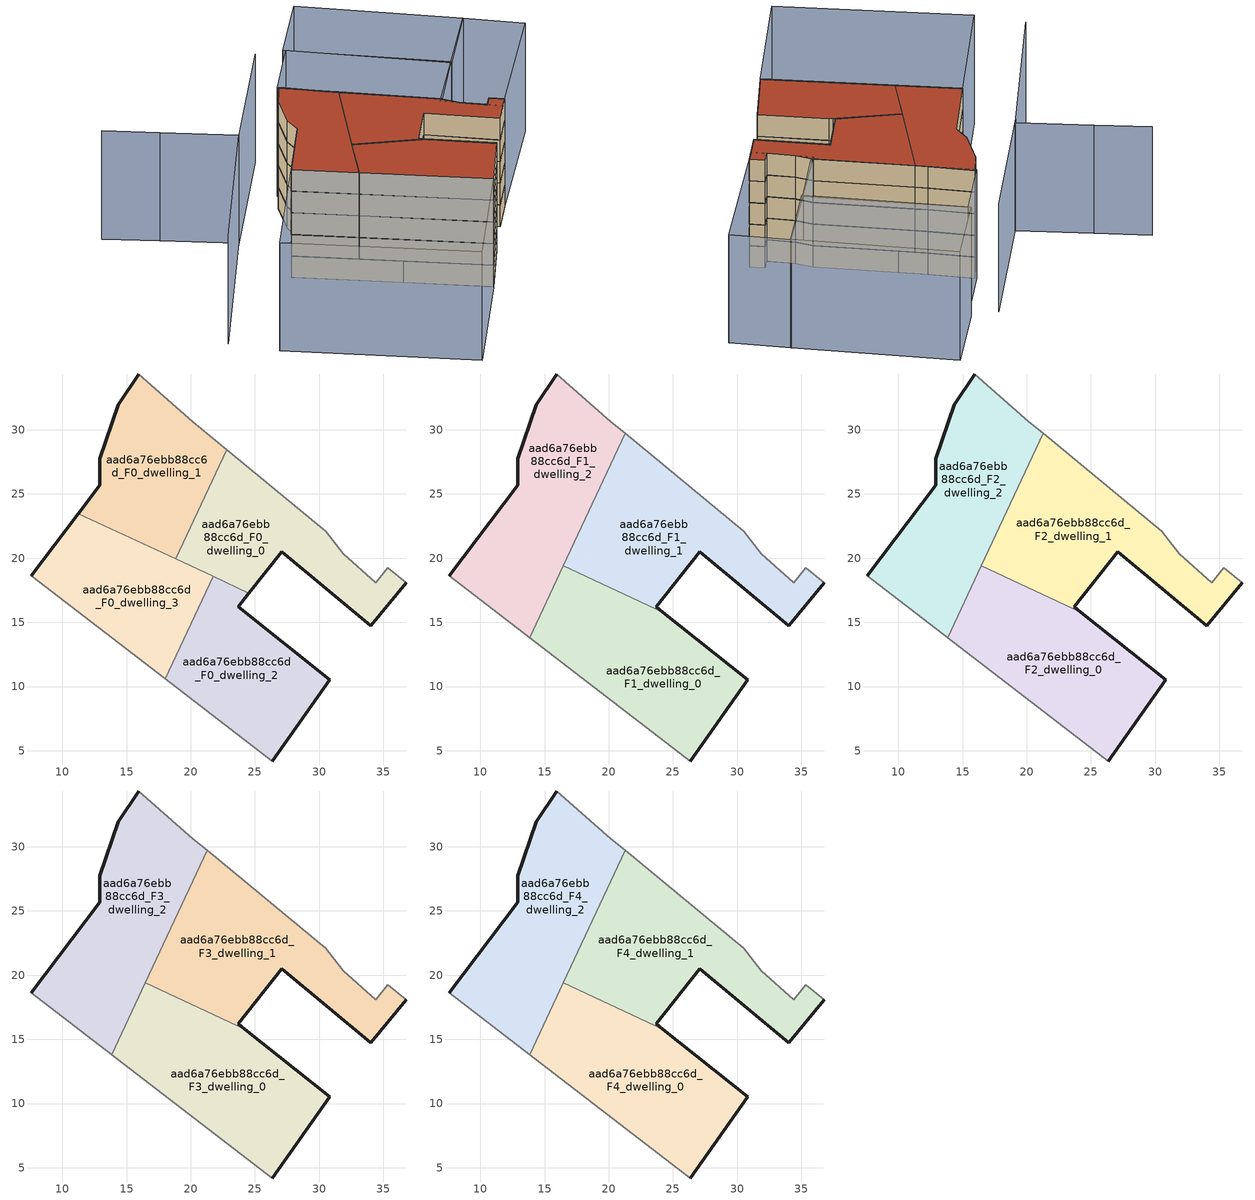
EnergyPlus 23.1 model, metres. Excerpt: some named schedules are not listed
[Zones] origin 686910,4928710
aad6a76ebb88cc6d_F0_dwelling_0
 floor ground (EU_floor_Construction): 34.02,14.75 36.78,18.08 35.36,19.25 34.41,18.1 31.87,20.33 30.51,22.11 22.79,28.46 18.83,19.94 24.53,17.28 27.1,20.5 z0
 wall outside (EU_wall_Construction): 36.78,18.08 34.02,14.75 27.1,20.5 24.53,17.28 z0:3
 wall to aad6a76ebb88cc6d_F0_dwelling_1 (EU_wall_Construction): 18.83,19.94 22.79,28.46 z0:3
 wall adiabatic (EU_wall_Construction): 22.79,28.46 30.51,22.11 31.87,20.33 34.41,18.1 35.36,19.25 36.78,18.08 z0:3
 wall to aad6a76ebb88cc6d_F0_dwelling_3 (EU_wall_Construction): 21.74,18.58 18.83,19.94 z0:3
 wall to aad6a76ebb88cc6d_F0_dwelling_2 (EU_wall_Construction): 24.53,17.28 21.74,18.58 z0:3
aad6a76ebb88cc6d_F0_dwelling_1
 floor ground (EU_floor_Construction): 18.83,19.94 22.79,28.46 20.15,30.64 15.96,34.35 14.34,31.97 12.91,27.76 12.91,25.68 11.24,23.47 z0
 wall outside (EU_wall_Construction): 11.24,23.47 12.91,25.68 12.91,27.76 14.34,31.97 15.96,34.35 z0:3
 wall adiabatic (EU_wall_Construction): 15.96,34.35 20.15,30.64 22.79,28.46 z0:3
 wall to aad6a76ebb88cc6d_F0_dwelling_3 (EU_wall_Construction): 18.83,19.94 11.24,23.47 z0:3
aad6a76ebb88cc6d_F0_dwelling_2
 floor ground (EU_floor_Construction): 26.34,4.2 30.82,10.53 23.69,16.23 24.53,17.28 21.74,18.58 18.02,10.59 z0
 wall outside (EU_wall_Construction): 24.53,17.28 23.69,16.23 30.82,10.53 26.34,4.2 z0:3
 wall to aad6a76ebb88cc6d_F0_dwelling_3 (EU_wall_Construction): 18.02,10.59 21.74,18.58 z0:3
 wall adiabatic (EU_wall_Construction): 26.34,4.2 18.02,10.59 z0:3
aad6a76ebb88cc6d_F0_dwelling_3
 floor ground (EU_floor_Construction): 18.02,10.59 21.74,18.58 11.24,23.47 7.58,18.62 z0
 wall outside (EU_wall_Construction): 7.58,18.62 11.24,23.47 z0:3
 wall adiabatic (EU_wall_Construction): 18.02,10.59 7.58,18.62 z0:3
aad6a76ebb88cc6d_F1_dwelling_0
 floor to aad6a76ebb88cc6d_F0_dwelling_2 (EU_floor_Construction): 26.34,4.2 30.82,10.53 24.22,15.8 21.12,17.25 18.02,10.59 z3
 floor to aad6a76ebb88cc6d_F0_dwelling_3 (EU_floor_Construction): 18.02,10.59 21.12,17.25 16.47,19.41 13.86,13.79 z3
 wall outside (EU_wall_Construction): 24.22,15.8 30.82,10.53 26.34,4.2 z3:6
 wall adiabatic (EU_wall_Construction): 26.34,4.2 13.86,13.79 z3:6
 wall to aad6a76ebb88cc6d_F1_dwelling_1 (EU_wall_Construction): 16.47,19.41 24.22,15.8 z3:6
 wall to aad6a76ebb88cc6d_F1_dwelling_2 (EU_wall_Construction): 13.86,13.79 16.47,19.41 z3:6
aad6a76ebb88cc6d_F1_dwelling_1
 floor to aad6a76ebb88cc6d_F0_dwelling_0 (EU_floor_Construction): 34.02,14.75 36.78,18.08 35.36,19.25 34.41,18.1 31.87,20.33 30.51,22.11 22.79,28.46 18.83,19.94 24.53,17.28 27.1,20.5 z3
 floor to aad6a76ebb88cc6d_F0_dwelling_1 (EU_floor_Construction): 18.83,19.94 22.79,28.46 21.26,29.72 17.09,20.75 z3
 floor to aad6a76ebb88cc6d_F0_dwelling_2 (EU_floor_Construction): 24.22,15.8 23.69,16.23 24.53,17.28 21.74,18.58 21.12,17.25 z3
 floor to aad6a76ebb88cc6d_F0_dwelling_3 (EU_floor_Construction): 21.12,17.25 21.74,18.58 17.09,20.75 16.47,19.41 z3
 wall outside (EU_wall_Construction): 36.78,18.08 34.02,14.75 27.1,20.5 23.69,16.23 24.22,15.8 z3:6
 wall adiabatic (EU_wall_Construction): 21.27,29.72 30.51,22.11 31.87,20.33 34.41,18.1 35.36,19.25 36.78,18.08 z3:6
 wall to aad6a76ebb88cc6d_F1_dwelling_2 (EU_wall_Construction): 16.47,19.41 21.27,29.72 z3:6
aad6a76ebb88cc6d_F1_dwelling_2
 floor to aad6a76ebb88cc6d_F0_dwelling_1 (EU_floor_Construction): 17.09,20.75 21.26,29.72 20.15,30.64 15.96,34.35 14.34,31.97 12.91,27.76 12.91,25.68 11.24,23.47 z3
 floor to aad6a76ebb88cc6d_F0_dwelling_3 (EU_floor_Construction): 13.86,13.79 17.09,20.75 11.24,23.47 7.58,18.62 z3
 wall outside (EU_wall_Construction): 7.58,18.62 12.91,25.68 12.91,27.76 14.34,31.97 15.96,34.35 z3:6
 wall adiabatic (EU_wall_Construction): 15.96,34.35 20.15,30.64 21.27,29.72 / 13.86,13.79 7.58,18.62 z3:6
aad6a76ebb88cc6d_F2_dwelling_0
 floor to aad6a76ebb88cc6d_F1_dwelling_0 (EU_floor_Construction): 26.34,4.2 30.82,10.53 24.22,15.8 16.47,19.41 13.86,13.79 z6
 wall outside (EU_wall_Construction): 24.22,15.8 30.82,10.53 26.34,4.2 z6:9
 wall adiabatic (EU_wall_Construction): 26.34,4.2 13.86,13.79 z6:9
 wall to aad6a76ebb88cc6d_F2_dwelling_1 (EU_wall_Construction): 16.47,19.41 24.22,15.8 z6:9
 wall to aad6a76ebb88cc6d_F2_dwelling_2 (EU_wall_Construction): 13.86,13.79 16.47,19.41 z6:9
aad6a76ebb88cc6d_F2_dwelling_1
 floor to aad6a76ebb88cc6d_F1_dwelling_1 (EU_floor_Construction): 34.02,14.75 36.78,18.08 35.36,19.25 34.41,18.1 31.87,20.33 30.51,22.11 21.27,29.72 16.47,19.41 24.22,15.8 23.69,16.23 27.1,20.5 z6
 wall outside (EU_wall_Construction): 36.78,18.08 34.02,14.75 27.1,20.5 23.69,16.23 24.22,15.8 z6:9
 wall adiabatic (EU_wall_Construction): 21.27,29.72 30.51,22.11 31.87,20.33 34.41,18.1 35.36,19.25 36.78,18.08 z6:9
 wall to aad6a76ebb88cc6d_F2_dwelling_2 (EU_wall_Construction): 16.47,19.41 21.27,29.72 z6:9
aad6a76ebb88cc6d_F2_dwelling_2
 floor to aad6a76ebb88cc6d_F1_dwelling_2 (EU_floor_Construction): 13.86,13.79 21.27,29.72 20.15,30.64 15.96,34.35 14.34,31.97 12.91,27.76 12.91,25.68 7.58,18.62 z6
 wall outside (EU_wall_Construction): 7.58,18.62 12.91,25.68 12.91,27.76 14.34,31.97 15.96,34.35 z6:9
 wall adiabatic (EU_wall_Construction): 15.96,34.35 20.15,30.64 21.27,29.72 / 13.86,13.79 7.58,18.62 z6:9
aad6a76ebb88cc6d_F3_dwelling_0
 floor to aad6a76ebb88cc6d_F2_dwelling_0 (EU_floor_Construction): 26.34,4.2 30.82,10.53 24.22,15.8 16.47,19.41 13.86,13.79 z9
 wall outside (EU_wall_Construction): 24.22,15.8 30.82,10.53 26.34,4.2 z9:12
 wall adiabatic (EU_wall_Construction): 26.34,4.2 13.86,13.79 z9:12
 wall to aad6a76ebb88cc6d_F3_dwelling_1 (EU_wall_Construction): 16.47,19.41 24.22,15.8 z9:12
 wall to aad6a76ebb88cc6d_F3_dwelling_2 (EU_wall_Construction): 13.86,13.79 16.47,19.41 z9:12
aad6a76ebb88cc6d_F3_dwelling_1
 floor to aad6a76ebb88cc6d_F2_dwelling_1 (EU_floor_Construction): 34.02,14.75 36.78,18.08 35.36,19.25 34.41,18.1 31.87,20.33 30.51,22.11 21.27,29.72 16.47,19.41 24.22,15.8 23.69,16.23 27.1,20.5 z9
 wall outside (EU_wall_Construction): 36.78,18.08 34.02,14.75 27.1,20.5 23.69,16.23 24.22,15.8 z9:12
 wall adiabatic (EU_wall_Construction): 21.27,29.72 30.51,22.11 31.87,20.33 34.41,18.1 35.36,19.25 36.78,18.08 z9:12
 wall to aad6a76ebb88cc6d_F3_dwelling_2 (EU_wall_Construction): 16.47,19.41 21.27,29.72 z9:12
aad6a76ebb88cc6d_F3_dwelling_2
 floor to aad6a76ebb88cc6d_F2_dwelling_2 (EU_floor_Construction): 13.86,13.79 21.27,29.72 20.15,30.64 15.96,34.35 14.34,31.97 12.91,27.76 12.91,25.68 7.58,18.62 z9
 wall outside (EU_wall_Construction): 7.58,18.62 12.91,25.68 12.91,27.76 14.34,31.97 15.96,34.35 z9:12
 wall adiabatic (EU_wall_Construction): 15.96,34.35 20.15,30.64 21.27,29.72 / 13.86,13.79 7.58,18.62 z9:12
aad6a76ebb88cc6d_F4_dwelling_0
 floor to aad6a76ebb88cc6d_F3_dwelling_0 (EU_floor_Construction): 26.34,4.2 30.82,10.53 24.22,15.8 16.47,19.41 13.86,13.79 z12
 wall outside (EU_wall_Construction): 24.22,15.8 30.82,10.53 26.34,4.2 z12:15
 wall adiabatic (EU_wall_Construction): 26.34,4.2 13.86,13.79 z12:15
 wall to aad6a76ebb88cc6d_F4_dwelling_1 (EU_wall_Construction): 16.47,19.41 24.22,15.8 z12:15
 wall to aad6a76ebb88cc6d_F4_dwelling_2 (EU_wall_Construction): 13.86,13.79 16.47,19.41 z12:15
 roof outside (EU_roof_Construction): 24.22,15.8 30.82,10.53 26.34,4.2 13.86,13.79 16.47,19.41 z15
aad6a76ebb88cc6d_F4_dwelling_1
 floor to aad6a76ebb88cc6d_F3_dwelling_1 (EU_floor_Construction): 34.02,14.75 36.78,18.08 35.36,19.25 34.41,18.1 31.87,20.33 30.51,22.11 21.27,29.72 16.47,19.41 24.22,15.8 23.69,16.23 27.1,20.5 z12
 wall outside (EU_wall_Construction): 36.78,18.08 34.02,14.75 27.1,20.5 23.69,16.23 24.22,15.8 z12:15
 wall adiabatic (EU_wall_Construction): 21.27,29.72 30.51,22.11 31.87,20.33 34.41,18.1 35.36,19.25 36.78,18.08 z12:15
 wall to aad6a76ebb88cc6d_F4_dwelling_2 (EU_wall_Construction): 16.47,19.41 21.27,29.72 z12:15
 roof outside (EU_roof_Construction): 30.51,22.11 31.87,20.33 34.41,18.1 35.36,19.25 36.78,18.08 34.02,14.75 27.1,20.5 23.69,16.23 24.22,15.8 16.47,19.41 21.27,29.72 z15
aad6a76ebb88cc6d_F4_dwelling_2
 floor to aad6a76ebb88cc6d_F3_dwelling_2 (EU_floor_Construction): 13.86,13.79 21.27,29.72 20.15,30.64 15.96,34.35 14.34,31.97 12.91,27.76 12.91,25.68 7.58,18.62 z12
 wall outside (EU_wall_Construction): 7.58,18.62 12.91,25.68 12.91,27.76 14.34,31.97 15.96,34.35 z12:15
 wall adiabatic (EU_wall_Construction): 15.96,34.35 20.15,30.64 21.27,29.72 / 13.86,13.79 7.58,18.62 z12:15
 roof outside (EU_roof_Construction): 20.15,30.64 21.27,29.72 13.86,13.79 7.58,18.62 12.91,25.68 12.91,27.76 14.34,31.97 15.96,34.35 z15
shading: -0.99,33.6 6.45,28.19 / 6.45,28.19 -6.29,10.66 / -6.52,37.61 -0.99,33.62 / 17.47,41.84 5.94,27.55 / 7.58,18.62 26.34,4.2 / 26.34,4.2 16.72,-8.32 / 16.72,-8.32 -2.04,6.1 / -2.04,6.1 7.58,18.62 / 30.21,21.77 42.05,35.32 / 42.05,35.32 47.61,30.47 / 47.61,30.47 35.77,16.91 / 35.77,16.91 30.21,21.77 / 20.88,40.57 35.87,28.15 / 35.87,28.15 30.69,21.9 / 30.69,21.9 15.7,34.32 / 15.7,34.32 20.88,40.57 / 35.81,27.88 20.63,40.78 / 20.63,40.78 26.89,48.14 / 26.89,48.14 42.07,35.24 / 42.07,35.24 35.81,27.88 z0:15
[Building]
EU S2 Campaign: North Axis=0; Terrain=City; Solar Distribution=FullExterior
[Site:Location]
Bologna: Latitude=44.5; Longitude=11.25; Time Zone=1; Elevation=37
[SizingPeriod:WeatherFileDays]
AnnualSizingPeriod: Begin Month=1; Begin Day of Month=1; End Month=12; End Day of Month=31; Day of Week for Start Day=Monday; Use Weather File Daylight Saving Period=No; Use Weather File Rain and Snow Indicators=No
[MATERIAL]
EU_InternalMass_Material: Roughness=MediumRough; Thickness=0.1; Conductivity=1; Density=1800; Specific Heat=900; Thermal Absorptance=0.9; Solar Absorptance=0.7; Visible Absorptance=0.7
[MATERIAL:NOMASS] Roughness=MediumRough; Thermal Absorptance=0.9; Solar Absorptance=0.7; Visible Absorptance=0.7
Name | Thermal Resistance
EU_wall_NoMass | 0.905828
EU_roof_NoMass | 0.37593
EU_floor_NoMass | 0.67114
[CONSTRUCTION]
EU_wall_Construction: EU_wall_NoMass
EU_roof_Construction: EU_roof_NoMass
EU_floor_Construction: EU_floor_NoMass
EU_InternalMass_Construction: EU_InternalMass_Material
[ZONE] Type=1; Multiplier=1; Ceiling Height=autocalculate; Floor Area=autocalculate; Part of Total Floor Area=Yes
Name | Volume
aad6a76ebb88cc6d_F0_dwelling_0; aad6a76ebb88cc6d_F0_dwelling_1 | 273.22
aad6a76ebb88cc6d_F1_dwelling_0; aad6a76ebb88cc6d_F2_dwelling_0; aad6a76ebb88cc6d_F3_dwelling_0; aad6a76ebb88cc6d_F4_dwelling_0 | 364.274
aad6a76ebb88cc6d_F1_dwelling_1; aad6a76ebb88cc6d_F2_dwelling_1; aad6a76ebb88cc6d_F3_dwelling_1; aad6a76ebb88cc6d_F4_dwelling_1 | 364.303
aad6a76ebb88cc6d_F0_dwelling_2 | 273.213
aad6a76ebb88cc6d_F1_dwelling_2; aad6a76ebb88cc6d_F2_dwelling_2; aad6a76ebb88cc6d_F3_dwelling_2; aad6a76ebb88cc6d_F4_dwelling_2 | 364.258
aad6a76ebb88cc6d_F0_dwelling_3 | 273.21
[INTERNALMASS] Construction=EU_InternalMass_Construction
Name | Zone or ZoneList | Surface Area
aad6a76ebb88cc6d_F0_dwelling_0_EU_InternalMass | aad6a76ebb88cc6d_F0_dwelling_0 | 91.0732
aad6a76ebb88cc6d_F0_dwelling_1_EU_InternalMass | aad6a76ebb88cc6d_F0_dwelling_1 | 91.0736
aad6a76ebb88cc6d_F0_dwelling_2_EU_InternalMass | aad6a76ebb88cc6d_F0_dwelling_2 | 91.0713
aad6a76ebb88cc6d_F0_dwelling_3_EU_InternalMass | aad6a76ebb88cc6d_F0_dwelling_3 | 91.0704
aad6a76ebb88cc6d_F1_dwelling_0_EU_InternalMass | aad6a76ebb88cc6d_F1_dwelling_0 | 121.426
aad6a76ebb88cc6d_F1_dwelling_1_EU_InternalMass | aad6a76ebb88cc6d_F1_dwelling_1 | 121.435
aad6a76ebb88cc6d_F1_dwelling_2_EU_InternalMass | aad6a76ebb88cc6d_F1_dwelling_2 | 121.42
aad6a76ebb88cc6d_F2_dwelling_0_EU_InternalMass | aad6a76ebb88cc6d_F2_dwelling_0 | 121.426
aad6a76ebb88cc6d_F2_dwelling_1_EU_InternalMass | aad6a76ebb88cc6d_F2_dwelling_1 | 121.435
aad6a76ebb88cc6d_F2_dwelling_2_EU_InternalMass | aad6a76ebb88cc6d_F2_dwelling_2 | 121.42
aad6a76ebb88cc6d_F3_dwelling_0_EU_InternalMass | aad6a76ebb88cc6d_F3_dwelling_0 | 121.426
aad6a76ebb88cc6d_F3_dwelling_1_EU_InternalMass | aad6a76ebb88cc6d_F3_dwelling_1 | 121.435
aad6a76ebb88cc6d_F3_dwelling_2_EU_InternalMass | aad6a76ebb88cc6d_F3_dwelling_2 | 121.42
aad6a76ebb88cc6d_F4_dwelling_0_EU_InternalMass | aad6a76ebb88cc6d_F4_dwelling_0 | 121.426
aad6a76ebb88cc6d_F4_dwelling_1_EU_InternalMass | aad6a76ebb88cc6d_F4_dwelling_1 | 121.435
aad6a76ebb88cc6d_F4_dwelling_2_EU_InternalMass | aad6a76ebb88cc6d_F4_dwelling_2 | 121.42
[OTHEREQUIPMENT] Fuel Type=Electricity; Design Level Calculation Method=Watts/Area; Power per Zone Floor Area=1; Fraction Latent=0; Fraction Radiant=0; Fraction Lost=0; Carbon Dioxide Generation Rate=0; EndUse Subcategory=EU_Step8_InternalGains
Name | Zone or ZoneList or Space or SpaceList | Schedule
EU_Step8_InternalGain_aad6a76ebb88cc6d_F0_dwelling_0_f000 | aad6a76ebb88cc6d_F0_dwelling_0 | EU_Step8_GainSchedule_aad6a76ebb88cc6d_F0_dwelling_0_f000
EU_Step8_InternalGain_aad6a76ebb88cc6d_F0_dwelling_1_f000 | aad6a76ebb88cc6d_F0_dwelling_1 | EU_Step8_GainSchedule_aad6a76ebb88cc6d_F0_dwelling_1_f000
EU_Step8_InternalGain_aad6a76ebb88cc6d_F0_dwelling_2_f000 | aad6a76ebb88cc6d_F0_dwelling_2 | EU_Step8_GainSchedule_aad6a76ebb88cc6d_F0_dwelling_2_f000
EU_Step8_InternalGain_aad6a76ebb88cc6d_F0_dwelling_3_f000 | aad6a76ebb88cc6d_F0_dwelling_3 | EU_Step8_GainSchedule_aad6a76ebb88cc6d_F0_dwelling_3_f000
EU_Step8_InternalGain_aad6a76ebb88cc6d_F1_dwelling_0_f000 | aad6a76ebb88cc6d_F1_dwelling_0 | EU_Step8_GainSchedule_aad6a76ebb88cc6d_F1_dwelling_0_f000
EU_Step8_InternalGain_aad6a76ebb88cc6d_F1_dwelling_1_f000 | aad6a76ebb88cc6d_F1_dwelling_1 | EU_Step8_GainSchedule_aad6a76ebb88cc6d_F1_dwelling_1_f000
EU_Step8_InternalGain_aad6a76ebb88cc6d_F1_dwelling_2_f000 | aad6a76ebb88cc6d_F1_dwelling_2 | EU_Step8_GainSchedule_aad6a76ebb88cc6d_F1_dwelling_2_f000
EU_Step8_InternalGain_aad6a76ebb88cc6d_F2_dwelling_0_f000 | aad6a76ebb88cc6d_F2_dwelling_0 | EU_Step8_GainSchedule_aad6a76ebb88cc6d_F2_dwelling_0_f000
EU_Step8_InternalGain_aad6a76ebb88cc6d_F2_dwelling_1_f000 | aad6a76ebb88cc6d_F2_dwelling_1 | EU_Step8_GainSchedule_aad6a76ebb88cc6d_F2_dwelling_1_f000
EU_Step8_InternalGain_aad6a76ebb88cc6d_F2_dwelling_2_f000 | aad6a76ebb88cc6d_F2_dwelling_2 | EU_Step8_GainSchedule_aad6a76ebb88cc6d_F2_dwelling_2_f000
EU_Step8_InternalGain_aad6a76ebb88cc6d_F3_dwelling_0_f000 | aad6a76ebb88cc6d_F3_dwelling_0 | EU_Step8_GainSchedule_aad6a76ebb88cc6d_F3_dwelling_0_f000
EU_Step8_InternalGain_aad6a76ebb88cc6d_F3_dwelling_1_f000 | aad6a76ebb88cc6d_F3_dwelling_1 | EU_Step8_GainSchedule_aad6a76ebb88cc6d_F3_dwelling_1_f000
EU_Step8_InternalGain_aad6a76ebb88cc6d_F3_dwelling_2_f000 | aad6a76ebb88cc6d_F3_dwelling_2 | EU_Step8_GainSchedule_aad6a76ebb88cc6d_F3_dwelling_2_f000
EU_Step8_InternalGain_aad6a76ebb88cc6d_F4_dwelling_0_f000 | aad6a76ebb88cc6d_F4_dwelling_0 | EU_Step8_GainSchedule_aad6a76ebb88cc6d_F4_dwelling_0_f000
EU_Step8_InternalGain_aad6a76ebb88cc6d_F4_dwelling_1_f000 | aad6a76ebb88cc6d_F4_dwelling_1 | EU_Step8_GainSchedule_aad6a76ebb88cc6d_F4_dwelling_1_f000
EU_Step8_InternalGain_aad6a76ebb88cc6d_F4_dwelling_2_f000 | aad6a76ebb88cc6d_F4_dwelling_2 | EU_Step8_GainSchedule_aad6a76ebb88cc6d_F4_dwelling_2_f000
[ZONEVENTILATION:DESIGNFLOWRATE] Schedule=EU_AlwaysOn; Design Flow Rate Calculation Method=AirChanges/Hour; Air Changes per Hour=0.73129; Ventilation Type=Natural; Fan Pressure Rise=0; Fan Total Efficiency=1; Constant Term Coefficient=1; Temperature Term Coefficient=0; Velocity Term Coefficient=0; Velocity Squared Term Coefficient=0; Minimum Indoor Temperature=-100; Maximum Indoor Temperature=100; Delta Temperature=-100; Minimum Outdoor Temperature=-100; Maximum Outdoor Temperature=100; Maximum Wind Speed=40
Name | Zone or ZoneList or Space or SpaceList
EU_ConstantAir_aad6a76ebb88cc6d_F0_dwelling_0 | aad6a76ebb88cc6d_F0_dwelling_0
EU_ConstantAir_aad6a76ebb88cc6d_F0_dwelling_1 | aad6a76ebb88cc6d_F0_dwelling_1
EU_ConstantAir_aad6a76ebb88cc6d_F0_dwelling_2 | aad6a76ebb88cc6d_F0_dwelling_2
EU_ConstantAir_aad6a76ebb88cc6d_F0_dwelling_3 | aad6a76ebb88cc6d_F0_dwelling_3
EU_ConstantAir_aad6a76ebb88cc6d_F1_dwelling_0 | aad6a76ebb88cc6d_F1_dwelling_0
EU_ConstantAir_aad6a76ebb88cc6d_F1_dwelling_1 | aad6a76ebb88cc6d_F1_dwelling_1
EU_ConstantAir_aad6a76ebb88cc6d_F1_dwelling_2 | aad6a76ebb88cc6d_F1_dwelling_2
EU_ConstantAir_aad6a76ebb88cc6d_F2_dwelling_0 | aad6a76ebb88cc6d_F2_dwelling_0
EU_ConstantAir_aad6a76ebb88cc6d_F2_dwelling_1 | aad6a76ebb88cc6d_F2_dwelling_1
EU_ConstantAir_aad6a76ebb88cc6d_F2_dwelling_2 | aad6a76ebb88cc6d_F2_dwelling_2
EU_ConstantAir_aad6a76ebb88cc6d_F3_dwelling_0 | aad6a76ebb88cc6d_F3_dwelling_0
EU_ConstantAir_aad6a76ebb88cc6d_F3_dwelling_1 | aad6a76ebb88cc6d_F3_dwelling_1
EU_ConstantAir_aad6a76ebb88cc6d_F3_dwelling_2 | aad6a76ebb88cc6d_F3_dwelling_2
EU_ConstantAir_aad6a76ebb88cc6d_F4_dwelling_0 | aad6a76ebb88cc6d_F4_dwelling_0
EU_ConstantAir_aad6a76ebb88cc6d_F4_dwelling_1 | aad6a76ebb88cc6d_F4_dwelling_1
EU_ConstantAir_aad6a76ebb88cc6d_F4_dwelling_2 | aad6a76ebb88cc6d_F4_dwelling_2
[HVACTEMPLATE:THERMOSTAT] Constant Heating Setpoint=20; Constant Cooling Setpoint=50
EU_HeatOnly_aad6a76ebb88cc6d_F0_dwelling_0; EU_HeatOnly_aad6a76ebb88cc6d_F0_dwelling_1; EU_HeatOnly_aad6a76ebb88cc6d_F0_dwelling_2; EU_HeatOnly_aad6a76ebb88cc6d_F0_dwelling_3; EU_HeatOnly_aad6a76ebb88cc6d_F1_dwelling_0; EU_HeatOnly_aad6a76ebb88cc6d_F1_dwelling_1; EU_HeatOnly_aad6a76ebb88cc6d_F1_dwelling_2; EU_HeatOnly_aad6a76ebb88cc6d_F2_dwelling_0; EU_HeatOnly_aad6a76ebb88cc6d_F2_dwelling_1; EU_HeatOnly_aad6a76ebb88cc6d_F2_dwelling_2; EU_HeatOnly_aad6a76ebb88cc6d_F3_dwelling_0
